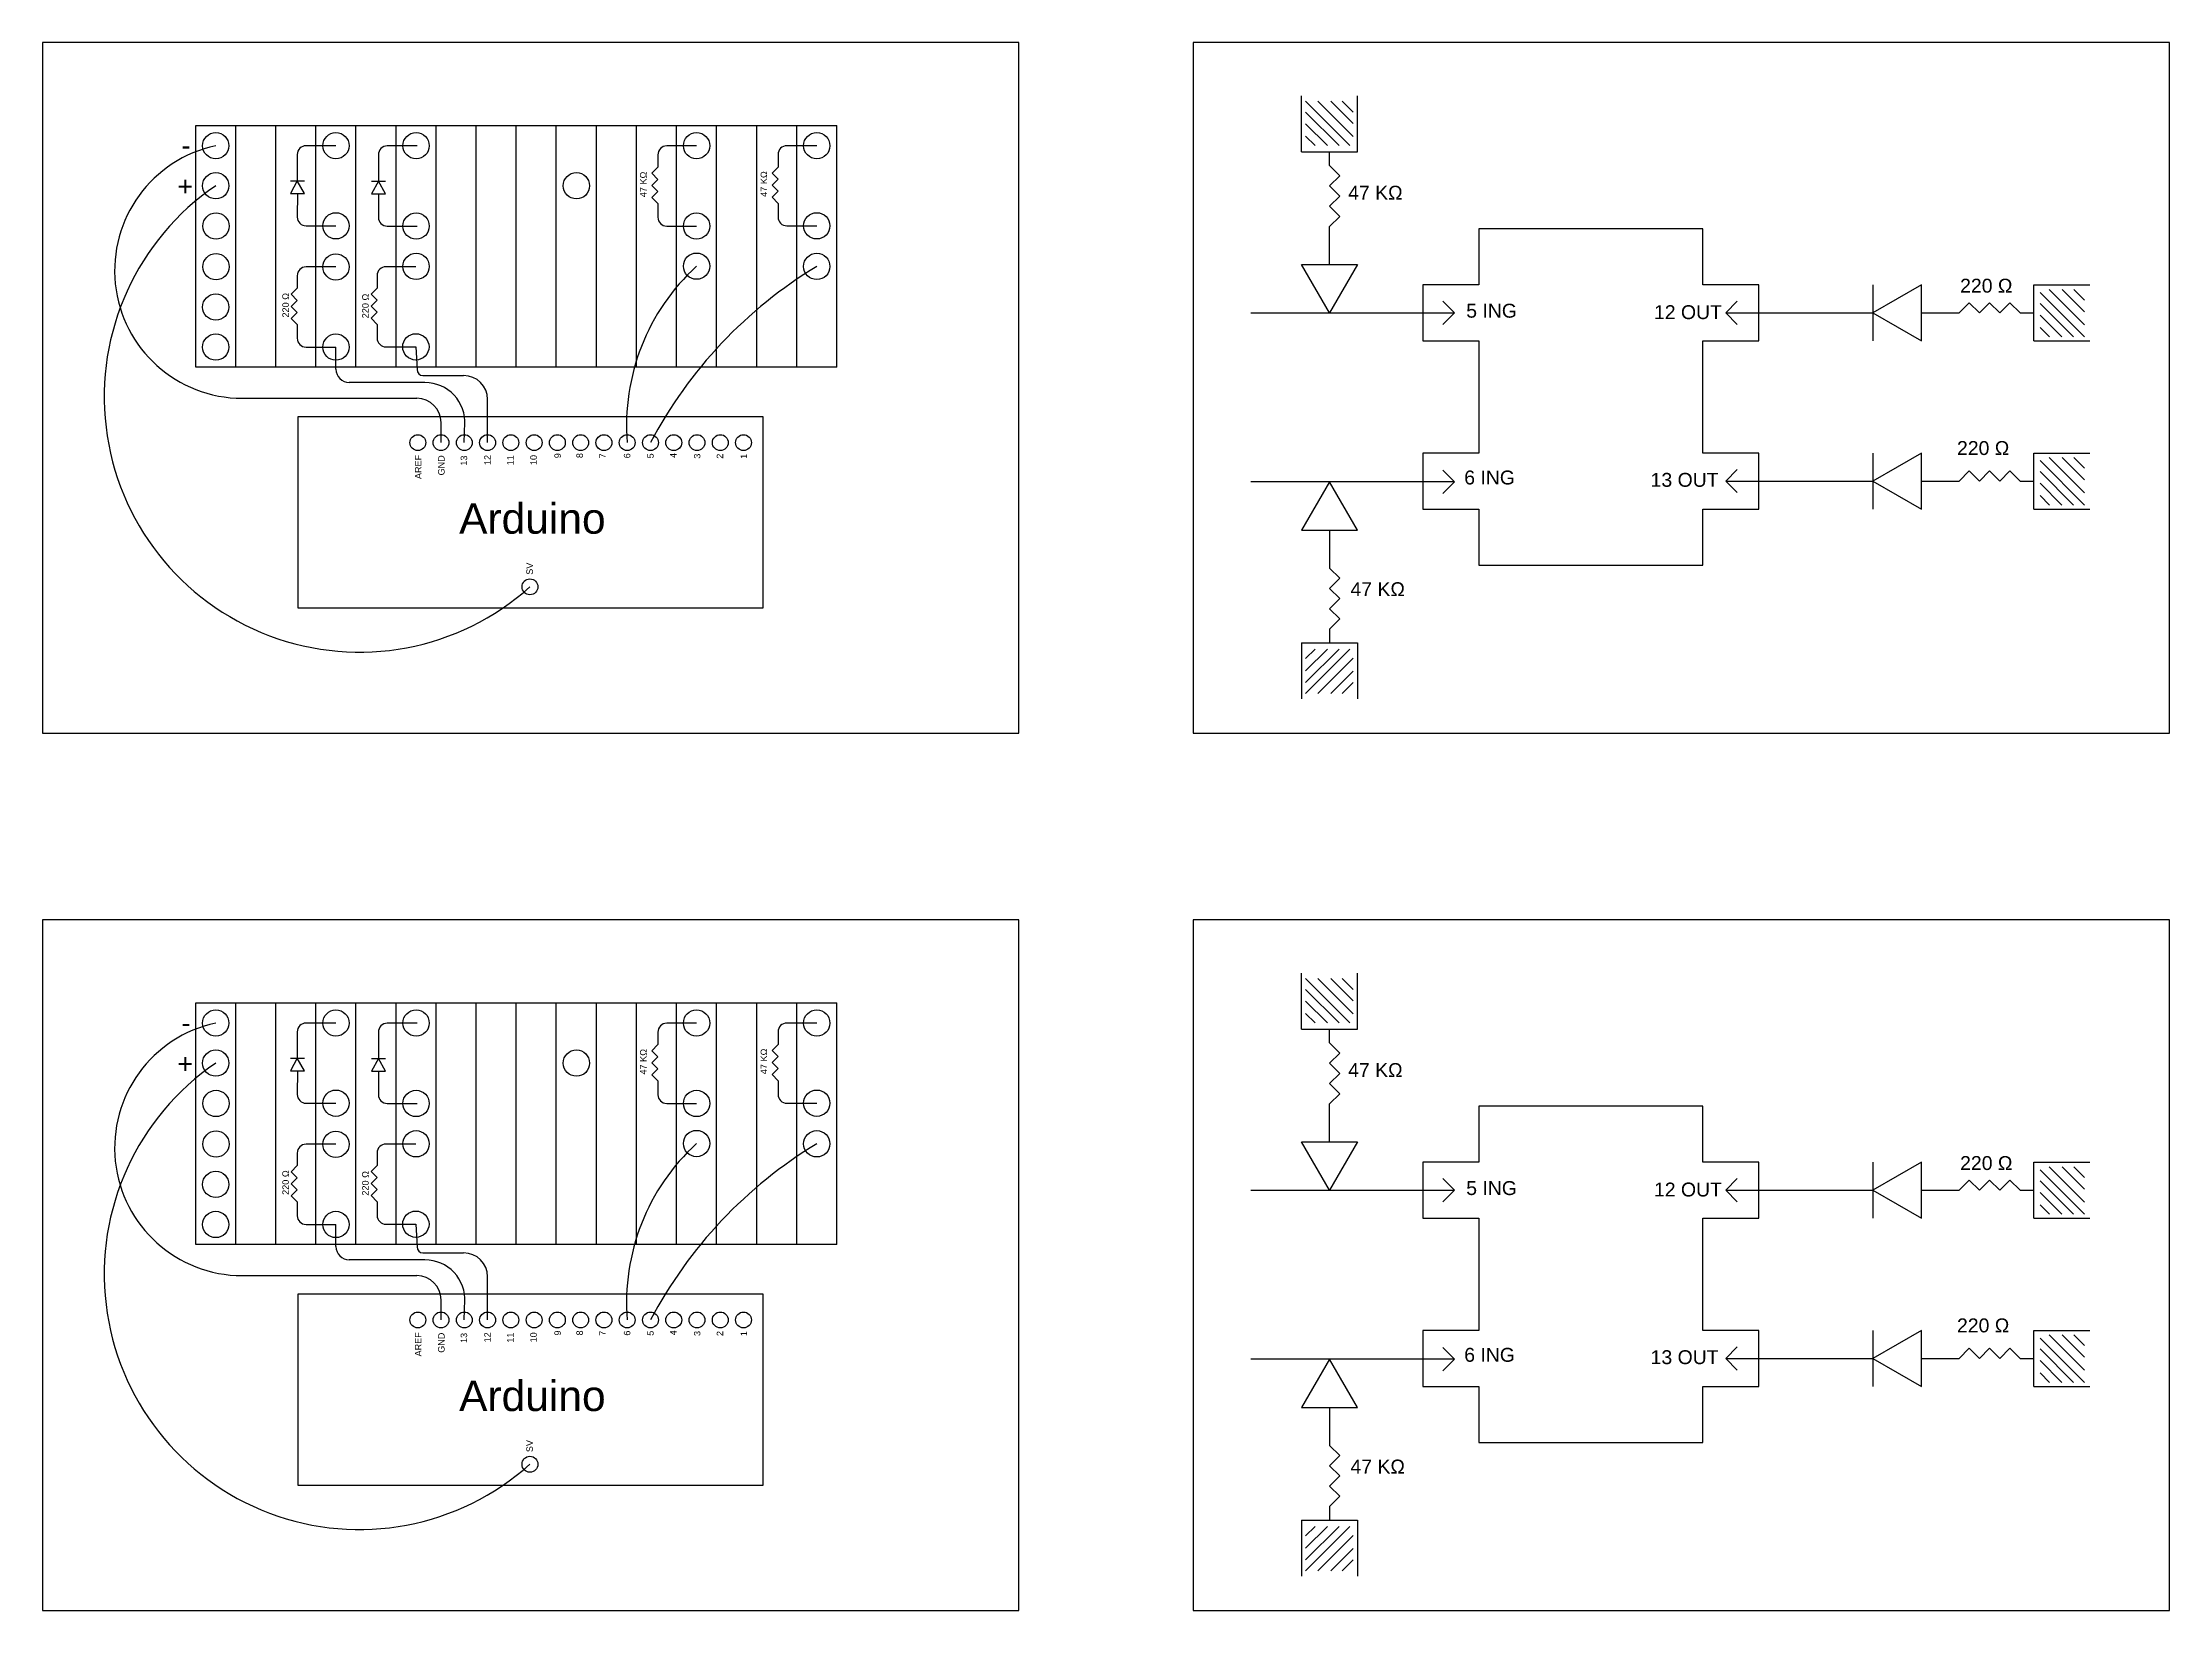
# Model space of a CAD drawing. Header units: millimetres. Extents: x 0 to 1697, y 0 to 477.
# Drawn here: x 1050 to 1697, y 0 to 477 of the extents above; entities that cross this region are included whole.
import ezdxf

# ---------------------------------------------------------------- set-up
doc = ezdxf.new("R2010")
doc.units = ezdxf.units.MM
for name, color, linetype in [('Collegamenti', 151, 'Continuous'), ('Foglio', 131, 'Continuous'), ('Nero per eposrtazione', 250, 'Continuous'), ('Quarto circuito', 20, 'Continuous'), ('Quinto quadrante', 30, 'Continuous')]:
    doc.layers.add(name, color=color, linetype=linetype)
doc.styles.get("Standard").update_dxf_attribs({"font": 'arial.ttf'})

msp = doc.modelspace()

# ---------------------------------------------------------------- linework, layer by layer
at = {"layer": 'Collegamenti'}
for p, q in [((1125.43, 167.94), (1129.71, 167.94)), ((1150.08, 167.86), (1154.37, 167.86)), ((1127.49, 139.09), (1127.49, 135.27)), ((1139.26, 141.76), (1130.16, 141.76)), ((1127.49, 135.27), (1125.65, 133.43)), ((1125.65, 133.43), (1127.49, 131.59)), ((1127.49, 131.59), (1125.65, 129.75)), ((1125.65, 129.75), (1127.49, 127.91)), ((1127.49, 127.91), (1125.65, 126.06)), ((1125.65, 126.06), (1127.49, 124.22)), ((1127.49, 124.22), (1127.49, 120.05)), ((1130.16, 117.38), (1139.26, 117.38)), ((1139.26, 110.67), (1139.26, 117.38)), ((1163.56, 117.46), (1163.92, 110.54)), ((1166.32, 106.61), (1143.32, 106.61)), ((1165.71, 108.74), (1178.1, 108.74)), ((1110.76, 101.83), (1163.85, 101.83)), ((1185.38, 88.34), (1185.38, 101.46)), ((1171.22, 88.34), (1171.22, 94.46)), ((1178.3, 88.34), (1178.48, 94.46))]:
    msp.add_line(p, q, dxfattribs=at)
for points in [[(1139.26, 178.64), (1130.16, 178.64, 0.414214), (1127.49, 175.97), (1127.49, 167.94)], [(1163.92, 178.56), (1154.82, 178.56, 0.414214), (1152.15, 175.89), (1152.15, 167.86)], [(1248.95, 178.56), (1239.86, 178.56, 0.414214), (1237.19, 175.89), (1237.19, 172.08), (1235.35, 170.23), (1237.19, 168.39), (1235.35, 166.55), (1237.19, 164.71), (1235.35, 162.87), (1237.19, 161.02), (1237.19, 156.85, 0.414214), (1239.86, 154.18), (1248.95, 154.18)], [(1285.52, 178.64), (1276.42, 178.64, 0.414214), (1273.75, 175.97), (1273.75, 172.15), (1271.91, 170.31), (1273.75, 168.47), (1271.91, 166.63), (1273.75, 164.79), (1271.91, 162.94), (1273.75, 161.1), (1273.75, 156.93, 0.414214), (1276.42, 154.26), (1285.52, 154.26)], [(1127.57, 164.09), (1127.49, 156.93, 0.414214), (1130.16, 154.26), (1139.26, 154.26)], [(1152.23, 164.01), (1152.15, 156.85, 0.414214), (1154.82, 154.18), (1163.92, 154.18)], [(1163.56, 141.84), (1154.46, 141.84, 0.414214), (1151.79, 139.16), (1151.79, 135.35), (1149.95, 133.51), (1151.79, 131.67), (1149.95, 129.83), (1151.79, 127.98), (1149.95, 126.14), (1151.79, 124.3), (1151.79, 120.13, 0.414214), (1154.46, 117.46), (1163.56, 117.46)]]:
    msp.add_lwpolyline(points, format="xyb", dxfattribs=at)
for points in [[(1129.71, 164.09), (1127.49, 167.94), (1125.43, 164.09)], [(1154.37, 164.01), (1152.15, 167.86), (1150.08, 164.01)]]:
    msp.add_lwpolyline(points, close=True, dxfattribs=at)
for centre, radius, start, end in [((1110.76, 140.66), 38.83, 101.99645, 270), ((1146.41, 102.27), 77.65, 124.26081, 311.88938), ((1130.16, 139.09), 2.67, 90, 180), ((1293.12, 93.65), 65.48, 132.41069, 184.65085), ((1356.76, 23.98), 137.78, 121.13383, 152.15448), ((1130.16, 120.05), 2.67, 180, 270), ((1143.32, 110.67), 4.06, 180, 270), ((1165.71, 110.54), 1.79, 180, 270), ((1166.32, 94.46), 12.16, 356.60871, 90), ((1178.1, 101.46), 7.28, 0, 90), ((1163.85, 94.46), 7.37, 0, 90)]:
    msp.add_arc(centre, radius, start, end, dxfattribs=at)
at = {"layer": 'Foglio'}
for points in [[(1050, 0), (1347, 0), (1347, 210), (1050, 210)], [(1400, 0), (1697, 0), (1697, 210), (1400, 210)]]:
    msp.add_lwpolyline(points, close=True, dxfattribs=at)
at = {"layer": 'Nero per eposrtazione'}
for p, q in [((1433, 443.58), (1433, 460.62)), ((1450.04, 443.58), (1450.04, 460.62)), ((1434.22, 458.94), (1447.71, 445.46)), ((1434.22, 455.61), (1444.38, 445.46)), ((1437.94, 458.94), (1448.65, 448.23)), ((1441.87, 458.94), (1448.65, 452.16)), ((1448.65, 455.67), (1445.39, 458.94)), ((1096.6, 378.09), (1096.6, 451.54)), ((1096.6, 451.54), (1291.61, 451.54)), ((1108.79, 378.09), (1108.79, 451.54)), ((1120.98, 378.09), (1120.98, 451.54)), ((1133.16, 378.09), (1133.16, 451.54)), ((1145.35, 378.09), (1145.35, 451.54)), ((1157.54, 378.09), (1157.54, 451.54)), ((1169.73, 378.09), (1169.73, 451.54)), ((1181.92, 378.09), (1181.92, 451.54)), ((1194.11, 378.09), (1194.11, 451.54)), ((1206.29, 378.09), (1206.29, 451.54)), ((1218.48, 378.09), (1218.48, 451.54)), ((1230.67, 378.09), (1230.67, 451.54)), ((1242.86, 378.09), (1242.86, 451.54)), ((1255.05, 378.09), (1255.05, 451.54)), ((1267.24, 378.09), (1267.24, 451.54)), ((1279.42, 378.09), (1279.42, 451.54)), ((1291.61, 378.09), (1291.61, 451.54)), ((1434.22, 452.1), (1440.87, 445.46)), ((1434.22, 448.34), (1437.1, 445.46)), ((1433, 443.58), (1450.04, 443.58)), ((1441.52, 439.37), (1441.52, 443.58)), ((1125.43, 434.74), (1129.71, 434.74)), ((1150.08, 434.66), (1154.37, 434.66)), ((1444.61, 436.28), (1441.52, 439.37)), ((1441.52, 433.19), (1444.61, 436.28)), ((1444.61, 430.1), (1441.52, 433.19)), ((1441.52, 427.01), (1444.61, 430.1)), ((1444.61, 423.92), (1441.52, 427.01)), ((1441.52, 420.83), (1444.61, 423.92)), ((1441.52, 409.34), (1441.52, 420.83)), ((1555.08, 420.14), (1486.92, 420.14)), ((1486.92, 420.14), (1486.92, 403.1)), ((1555.08, 403.1), (1555.08, 420.14)), ((1139.26, 408.56), (1130.16, 408.56)), ((1441.52, 394.58), (1433, 409.34)), ((1433, 409.34), (1450.04, 409.34)), ((1450.04, 409.34), (1441.52, 394.58)), ((1127.49, 402.08), (1125.65, 400.24)), ((1127.49, 405.89), (1127.49, 402.08)), ((1469.88, 403.1), (1469.88, 386.06)), ((1486.92, 403.1), (1469.88, 403.1)), ((1572.12, 403.1), (1555.08, 403.1)), ((1572.12, 386.06), (1572.12, 403.1)), ((1621.54, 403.1), (1606.78, 394.58)), ((1606.78, 403.1), (1606.78, 386.06)), ((1621.54, 386.06), (1621.54, 403.1)), ((1655.77, 386.06), (1655.77, 403.1)), ((1655.77, 403.1), (1672.81, 403.1)), ((1671.14, 391.01), (1660.42, 401.72)), ((1671.14, 394.94), (1664.36, 401.72)), ((1667.87, 401.72), (1671.14, 398.45)), ((1125.65, 400.24), (1127.49, 398.4)), ((1127.49, 398.4), (1125.65, 396.55)), ((1125.65, 396.55), (1127.49, 394.71)), ((1127.49, 394.71), (1125.65, 392.87)), ((1479.48, 394.58), (1475.95, 398.12)), ((1562, 394.58), (1565.54, 398.12)), ((1633.03, 394.58), (1636.12, 397.67)), ((1636.12, 397.67), (1639.21, 394.58)), ((1639.21, 394.58), (1642.3, 397.67)), ((1642.3, 397.67), (1645.39, 394.58)), ((1645.39, 394.58), (1648.48, 397.67)), ((1648.48, 397.67), (1651.57, 394.58)), ((1671.14, 387.29), (1657.65, 400.77)), ((1667.81, 387.29), (1657.65, 397.45)), ((1125.65, 392.87), (1127.49, 391.03)), ((1127.49, 391.03), (1127.49, 386.86)), ((1417.54, 394.58), (1479.48, 394.58)), ((1479.48, 394.58), (1475.95, 391.05)), ((1562, 394.58), (1606.78, 394.58)), ((1562, 394.58), (1565.54, 391.05)), ((1606.78, 394.58), (1621.54, 386.06)), ((1621.54, 394.58), (1633.03, 394.58)), ((1651.57, 394.58), (1655.77, 394.58)), ((1664.3, 387.29), (1657.65, 393.93)), ((1660.54, 387.29), (1657.65, 390.17)), ((1130.16, 384.19), (1139.26, 384.19)), ((1139.26, 377.48), (1139.26, 384.19)), ((1163.56, 384.26), (1163.92, 377.34)), ((1469.88, 386.06), (1486.92, 386.06)), ((1486.92, 386.06), (1486.92, 351.98)), ((1555.08, 351.98), (1555.08, 386.06)), ((1555.08, 386.06), (1572.12, 386.06)), ((1655.77, 386.06), (1672.81, 386.06)), ((1291.61, 378.09), (1096.6, 378.09)), ((1165.71, 375.55), (1178.1, 375.55)), ((1166.32, 373.42), (1143.32, 373.42)), ((1110.76, 368.63), (1163.85, 368.63)), ((1127.61, 362.97), (1127.61, 304.9)), ((1269.19, 362.97), (1127.61, 362.97)), ((1185.38, 355.14), (1185.38, 368.27)), ((1269.19, 304.9), (1269.19, 362.97)), ((1171.22, 355.14), (1171.22, 361.26)), ((1178.3, 355.14), (1178.48, 361.26)), ((1486.92, 351.98), (1469.88, 351.98)), ((1469.88, 351.98), (1469.88, 334.94)), ((1572.12, 351.98), (1555.08, 351.98)), ((1572.12, 334.94), (1572.12, 351.98)), ((1621.54, 351.98), (1606.78, 343.46)), ((1606.78, 351.98), (1606.78, 334.94)), ((1621.54, 334.94), (1621.54, 351.98)), ((1655.77, 334.94), (1655.77, 351.98)), ((1655.77, 351.98), (1672.81, 351.98)), ((1671.14, 336.17), (1657.65, 349.66)), ((1671.14, 339.89), (1660.42, 350.6)), ((1671.14, 343.82), (1664.36, 350.6)), ((1667.87, 350.6), (1671.14, 347.33)), ((1479.48, 343.25), (1417.54, 343.25)), ((1441.52, 343.25), (1433, 328.49)), ((1450.04, 328.49), (1441.52, 343.25)), ((1479.48, 343.25), (1475.95, 346.78)), ((1479.48, 343.25), (1475.95, 339.71)), ((1562, 343.46), (1565.54, 347)), ((1565.54, 347), (1562, 343.46)), ((1562, 343.46), (1606.78, 343.46)), ((1562, 343.46), (1565.54, 339.93)), ((1606.78, 343.46), (1621.54, 334.94)), ((1621.54, 343.46), (1633.03, 343.46)), ((1633.03, 343.46), (1636.12, 346.55)), ((1636.12, 346.55), (1639.21, 343.46)), ((1639.21, 343.46), (1642.3, 346.55)), ((1642.3, 346.55), (1645.39, 343.46)), ((1645.39, 343.46), (1648.48, 346.55)), ((1648.48, 346.55), (1651.57, 343.46)), ((1651.57, 343.46), (1655.77, 343.46)), ((1667.81, 336.17), (1657.65, 346.33)), ((1664.3, 336.17), (1657.65, 342.82)), ((1660.54, 336.17), (1657.65, 339.05)), ((1469.88, 334.94), (1486.92, 334.94)), ((1486.92, 334.94), (1486.92, 317.9)), ((1555.08, 317.9), (1555.08, 334.94)), ((1555.08, 334.94), (1572.12, 334.94)), ((1655.77, 334.94), (1672.81, 334.94)), ((1433, 328.49), (1450.04, 328.49)), ((1441.52, 328.49), (1441.52, 317)), ((1486.92, 317.9), (1555.08, 317.9)), ((1441.52, 317), (1444.61, 313.91)), ((1444.61, 313.91), (1441.52, 310.82)), ((1441.52, 310.82), (1444.61, 307.73)), ((1127.61, 304.9), (1269.19, 304.9)), ((1444.61, 307.73), (1441.52, 304.64)), ((1441.52, 304.64), (1444.61, 301.55)), ((1444.61, 301.55), (1441.52, 298.46)), ((1441.52, 298.46), (1441.52, 294.25)), ((1433, 294.25), (1450.04, 294.25)), ((1433, 294.25), (1433, 277.21)), ((1434.22, 289.49), (1437.1, 292.37)), ((1434.22, 285.72), (1440.87, 292.37)), ((1434.22, 282.21), (1444.38, 292.37)), ((1434.22, 278.88), (1447.71, 292.37)), ((1450.04, 294.25), (1450.04, 277.21)), ((1437.94, 278.88), (1448.65, 289.6)), ((1441.87, 278.88), (1448.65, 285.66)), ((1448.65, 282.15), (1445.39, 278.88))]:
    msp.add_line(p, q, dxfattribs=at)
for points in [[(1050, 266.81), (1347, 266.81), (1347, 476.81), (1050, 476.81)], [(1400, 266.81), (1697, 266.81), (1697, 476.81), (1400, 476.81)], [(1129.71, 430.9), (1127.49, 434.74), (1125.43, 430.9)], [(1154.37, 430.82), (1152.15, 434.66), (1150.08, 430.82)]]:
    msp.add_lwpolyline(points, close=True, dxfattribs=at)
for points in [[(1139.26, 445.44), (1130.16, 445.44, 0.414214), (1127.49, 442.77), (1127.49, 434.74)], [(1163.92, 445.36), (1154.82, 445.36, 0.414214), (1152.15, 442.69), (1152.15, 434.66)], [(1248.95, 445.36), (1239.86, 445.36, 0.414214), (1237.19, 442.69), (1237.19, 438.88), (1235.35, 437.04), (1237.19, 435.2), (1235.35, 433.35), (1237.19, 431.51), (1235.35, 429.67), (1237.19, 427.83), (1237.19, 423.66, 0.414214), (1239.86, 420.99), (1248.95, 420.99)], [(1285.52, 445.44), (1276.42, 445.44, 0.414214), (1273.75, 442.77), (1273.75, 438.96), (1271.91, 437.12), (1273.75, 435.28), (1271.91, 433.43), (1273.75, 431.59), (1271.91, 429.75), (1273.75, 427.91), (1273.75, 423.74, 0.414214), (1276.42, 421.07), (1285.52, 421.07)], [(1127.57, 430.9), (1127.49, 423.74, 0.414214), (1130.16, 421.07), (1139.26, 421.07)], [(1152.23, 430.82), (1152.15, 423.66, 0.414214), (1154.82, 420.99), (1163.92, 420.99)], [(1163.56, 408.64), (1154.46, 408.64, 0.414214), (1151.79, 405.97), (1151.79, 402.16), (1149.95, 400.32), (1151.79, 398.47), (1149.95, 396.63), (1151.79, 394.79), (1149.95, 392.95), (1151.79, 391.11), (1151.79, 386.94, 0.414214), (1154.46, 384.26), (1163.56, 384.26)]]:
    msp.add_lwpolyline(points, format="xyb", dxfattribs=at)
for centre, radius in [((1102.69, 445.44), 4), ((1139.26, 445.44), 4), ((1163.64, 445.44), 4), ((1248.95, 445.44), 4), ((1285.52, 445.44), 4), ((1102.69, 433.25), 4), ((1212.39, 433.25), 4), ((1102.77, 420.99), 4), ((1139.26, 421.07), 4), ((1163.64, 420.99), 4), ((1248.95, 420.99), 4), ((1285.52, 421.07), 4), ((1102.77, 408.64), 4), ((1139.26, 408.56), 4), ((1163.64, 408.72), 4), ((1248.95, 408.8), 4), ((1285.52, 408.72), 4), ((1102.69, 396.37), 4), ((1163.56, 384.26), 4), ((1102.69, 384.19), 4), ((1139.26, 384.19), 4), ((1164.15, 355.14), 2.41), ((1171.22, 355.14), 2.41), ((1178.3, 355.14), 2.41), ((1185.38, 355.14), 2.41), ((1192.46, 355.14), 2.41), ((1199.53, 355.14), 2.41), ((1206.61, 355.14), 2.41), ((1213.69, 355.14), 2.41), ((1220.77, 355.14), 2.41), ((1227.85, 355.14), 2.41), ((1234.93, 355.14), 2.41), ((1242.01, 355.14), 2.41), ((1249.09, 355.14), 2.41), ((1256.17, 355.14), 2.41), ((1263.25, 355.14), 2.41), ((1198.26, 311.27), 2.41)]:
    msp.add_circle(centre, radius, dxfattribs=at)
for centre, radius, start, end in [((1110.76, 407.46), 38.83, 101.99645, 270), ((1146.41, 369.08), 77.65, 124.26081, 311.88938), ((1130.16, 405.89), 2.67, 90, 180), ((1293.12, 360.45), 65.48, 132.41069, 184.65085), ((1356.76, 290.79), 137.78, 121.13383, 152.15448), ((1130.16, 386.86), 2.67, 180, 270), ((1143.32, 377.48), 4.06, 180, 270), ((1165.71, 377.34), 1.79, 180, 270), ((1178.1, 368.27), 7.28, 0, 90), ((1166.32, 361.26), 12.16, 356.60871, 90), ((1163.85, 361.26), 7.37, 0, 90)]:
    msp.add_arc(centre, radius, start, end, dxfattribs=at)
at = {"layer": 'Quarto circuito'}
for p, q in [((1096.6, 184.73), (1291.61, 184.73)), ((1096.6, 111.29), (1096.6, 184.73)), ((1108.79, 111.29), (1108.79, 184.73)), ((1120.98, 111.29), (1120.98, 184.73)), ((1133.16, 111.29), (1133.16, 184.73)), ((1145.35, 111.29), (1145.35, 184.73)), ((1157.54, 111.29), (1157.54, 184.73)), ((1169.73, 111.29), (1169.73, 184.73)), ((1181.92, 111.29), (1181.92, 184.73)), ((1194.11, 111.29), (1194.11, 184.73)), ((1206.29, 111.29), (1206.29, 184.73)), ((1218.48, 111.29), (1218.48, 184.73)), ((1230.67, 111.29), (1230.67, 184.73)), ((1242.86, 111.29), (1242.86, 184.73)), ((1255.05, 111.29), (1255.05, 184.73)), ((1267.24, 111.29), (1267.24, 184.73)), ((1279.42, 111.29), (1279.42, 184.73)), ((1291.61, 111.29), (1291.61, 184.73)), ((1291.61, 111.29), (1096.6, 111.29)), ((1127.61, 96.17), (1127.61, 38.09)), ((1269.19, 96.17), (1127.61, 96.17)), ((1269.19, 38.09), (1269.19, 96.17)), ((1127.61, 38.09), (1269.19, 38.09))]:
    msp.add_line(p, q, dxfattribs=at)
for centre, radius in [((1102.69, 178.64), 4), ((1139.26, 178.64), 4), ((1163.64, 178.64), 4), ((1248.95, 178.64), 4), ((1285.52, 178.64), 4), ((1102.69, 166.45), 4), ((1212.39, 166.45), 4), ((1102.77, 154.18), 4), ((1139.26, 154.26), 4), ((1163.64, 154.18), 4), ((1248.95, 154.18), 4), ((1285.52, 154.26), 4), ((1102.77, 141.84), 4), ((1139.26, 141.76), 4), ((1163.64, 141.91), 4), ((1248.95, 141.99), 4), ((1285.52, 141.91), 4), ((1102.69, 129.57), 4), ((1102.69, 117.38), 4), ((1139.26, 117.38), 4), ((1163.56, 117.46), 4), ((1164.15, 88.34), 2.41), ((1171.22, 88.34), 2.41), ((1178.3, 88.34), 2.41), ((1185.38, 88.34), 2.41), ((1192.46, 88.34), 2.41), ((1199.53, 88.34), 2.41), ((1206.61, 88.34), 2.41), ((1213.69, 88.34), 2.41), ((1220.77, 88.34), 2.41), ((1227.85, 88.34), 2.41), ((1234.93, 88.34), 2.41), ((1242.01, 88.34), 2.41), ((1249.09, 88.34), 2.41), ((1256.17, 88.34), 2.41), ((1263.25, 88.34), 2.41), ((1198.26, 44.46), 2.41)]:
    msp.add_circle(centre, radius, dxfattribs=at)
at = {"layer": 'Quinto quadrante'}
for p, q in [((1433, 176.77), (1433, 193.81)), ((1434.22, 192.14), (1447.71, 178.65)), ((1434.22, 188.81), (1444.38, 178.65)), ((1437.94, 192.14), (1448.65, 181.42)), ((1441.87, 192.14), (1448.65, 185.36)), ((1448.65, 188.87), (1445.39, 192.14)), ((1450.04, 176.77), (1450.04, 193.81)), ((1434.22, 185.3), (1440.87, 178.65)), ((1434.22, 181.53), (1437.1, 178.65)), ((1433, 176.77), (1450.04, 176.77)), ((1441.52, 172.57), (1441.52, 176.77)), ((1444.61, 169.48), (1441.52, 172.57)), ((1441.52, 166.39), (1444.61, 169.48)), ((1444.61, 163.3), (1441.52, 166.39)), ((1441.52, 160.21), (1444.61, 163.3)), ((1444.61, 157.12), (1441.52, 160.21)), ((1441.52, 154.02), (1444.61, 157.12)), ((1441.52, 142.53), (1441.52, 154.02)), ((1555.08, 153.34), (1486.92, 153.34)), ((1486.92, 153.34), (1486.92, 136.3)), ((1555.08, 136.3), (1555.08, 153.34)), ((1441.52, 127.78), (1433, 142.53)), ((1433, 142.53), (1450.04, 142.53)), ((1450.04, 142.53), (1441.52, 127.78)), ((1469.88, 136.3), (1469.88, 119.26)), ((1486.92, 136.3), (1469.88, 136.3)), ((1572.12, 136.3), (1555.08, 136.3)), ((1572.12, 119.26), (1572.12, 136.3)), ((1621.54, 136.3), (1606.78, 127.78)), ((1606.78, 136.3), (1606.78, 119.26)), ((1621.54, 119.26), (1621.54, 136.3)), ((1655.77, 119.26), (1655.77, 136.3)), ((1655.77, 136.3), (1672.81, 136.3)), ((1479.48, 127.78), (1475.95, 131.31)), ((1562, 127.78), (1565.54, 131.31)), ((1633.03, 127.78), (1636.12, 130.87)), ((1636.12, 130.87), (1639.21, 127.78)), ((1639.21, 127.78), (1642.3, 130.87)), ((1642.3, 130.87), (1645.39, 127.78)), ((1645.39, 127.78), (1648.48, 130.87)), ((1648.48, 130.87), (1651.57, 127.78)), ((1671.14, 120.48), (1657.65, 133.97)), ((1667.81, 120.48), (1657.65, 130.64)), ((1671.14, 124.2), (1660.42, 134.92)), ((1671.14, 128.14), (1664.36, 134.92)), ((1667.87, 134.92), (1671.14, 131.65)), ((1417.54, 127.78), (1479.48, 127.78)), ((1479.48, 127.78), (1475.95, 124.24)), ((1562, 127.78), (1606.78, 127.78)), ((1562, 127.78), (1565.54, 124.24)), ((1606.78, 127.78), (1621.54, 119.26)), ((1621.54, 127.78), (1633.03, 127.78)), ((1651.57, 127.78), (1655.77, 127.78)), ((1664.3, 120.48), (1657.65, 127.13)), ((1660.54, 120.48), (1657.65, 123.37)), ((1469.88, 119.26), (1486.92, 119.26)), ((1486.92, 119.26), (1486.92, 85.18)), ((1555.08, 85.18), (1555.08, 119.26)), ((1555.08, 119.26), (1572.12, 119.26)), ((1655.77, 119.26), (1672.81, 119.26)), ((1486.92, 85.18), (1469.88, 85.18)), ((1469.88, 85.18), (1469.88, 68.14)), ((1572.12, 85.18), (1555.08, 85.18)), ((1572.12, 68.14), (1572.12, 85.18)), ((1621.54, 85.18), (1606.78, 76.66)), ((1606.78, 85.18), (1606.78, 68.14)), ((1621.54, 68.14), (1621.54, 85.18)), ((1655.77, 68.14), (1655.77, 85.18)), ((1655.77, 85.18), (1672.81, 85.18)), ((1479.48, 76.44), (1475.95, 79.97)), ((1562, 76.66), (1565.54, 80.19)), ((1565.54, 80.19), (1562, 76.66)), ((1633.03, 76.66), (1636.12, 79.75)), ((1636.12, 79.75), (1639.21, 76.66)), ((1639.21, 76.66), (1642.3, 79.75)), ((1642.3, 79.75), (1645.39, 76.66)), ((1645.39, 76.66), (1648.48, 79.75)), ((1648.48, 79.75), (1651.57, 76.66)), ((1671.14, 69.37), (1657.65, 82.85)), ((1667.81, 69.37), (1657.65, 79.52)), ((1671.14, 73.08), (1660.42, 83.8)), ((1671.14, 77.02), (1664.36, 83.8)), ((1667.87, 83.8), (1671.14, 80.53)), ((1479.48, 76.44), (1417.54, 76.44)), ((1441.52, 76.44), (1433, 61.68)), ((1450.04, 61.68), (1441.52, 76.44)), ((1479.48, 76.44), (1475.95, 72.9)), ((1562, 76.66), (1606.78, 76.66)), ((1562, 76.66), (1565.54, 73.12)), ((1606.78, 76.66), (1621.54, 68.14)), ((1621.54, 76.66), (1633.03, 76.66)), ((1651.57, 76.66), (1655.77, 76.66)), ((1664.3, 69.37), (1657.65, 76.01)), ((1660.54, 69.37), (1657.65, 72.25)), ((1469.88, 68.14), (1486.92, 68.14)), ((1486.92, 68.14), (1486.92, 51.1)), ((1555.08, 51.1), (1555.08, 68.14)), ((1555.08, 68.14), (1572.12, 68.14)), ((1655.77, 68.14), (1672.81, 68.14)), ((1433, 61.68), (1450.04, 61.68)), ((1441.52, 61.68), (1441.52, 50.19)), ((1441.52, 50.19), (1444.61, 47.1)), ((1444.61, 47.1), (1441.52, 44.01)), ((1486.92, 51.1), (1555.08, 51.1)), ((1441.52, 44.01), (1444.61, 40.92)), ((1444.61, 40.92), (1441.52, 37.83)), ((1441.52, 37.83), (1444.61, 34.74)), ((1444.61, 34.74), (1441.52, 31.65)), ((1433, 27.45), (1450.04, 27.45)), ((1433, 27.45), (1433, 10.41)), ((1441.52, 31.65), (1441.52, 27.45)), ((1450.04, 27.45), (1450.04, 10.41)), ((1434.22, 22.68), (1437.1, 25.56)), ((1434.22, 18.92), (1440.87, 25.56)), ((1434.22, 15.41), (1444.38, 25.56)), ((1434.22, 12.08), (1447.71, 25.56)), ((1437.94, 12.08), (1448.65, 22.79)), ((1441.87, 12.08), (1448.65, 18.86)), ((1448.65, 15.35), (1445.39, 12.08))]:
    msp.add_line(p, q, dxfattribs=at)

# ---------------------------------------------------------------- texts
at = {"layer": 'Collegamenti'}
for s, p in [('-', (1092.25, 175.77)), ('+', (1091, 163.34))]:
    msp.add_text(s, height=5.91, dxfattribs=at).set_placement(p)
for s, p in [('47 KΩ', (1233.74, 162.95)), ('47 KΩ', (1270.42, 163.07)), ('220 Ω', (1124.94, 126.37)), ('220 Ω', (1149.2, 126.14))]:
    msp.add_text(s, height=1.988, rotation=90, dxfattribs=at).set_placement(p)
at = {"layer": 'Nero per eposrtazione'}
for s, height, p in [('-', 5.91, (1092.25, 442.58)), ('+', 5.91, (1091, 430.15)), ('47 KΩ', 4.228, (1447.16, 429.03)), ('220 Ω', 4.228, (1633.32, 400.75)), ('5 ING', 4.228, (1483.08, 393.14)), ('12 OUT', 4.228, (1540.19, 392.7)), ('220 Ω', 4.228, (1632.37, 351.38)), ('6 ING', 4.228, (1482.47, 342.42)), ('13 OUT', 4.228, (1539.17, 341.71)), ('Arduino', 9.258, (1176.72, 327.45)), ('47 KΩ', 4.228, (1447.86, 308.45))]:
    msp.add_text(s, height=height, dxfattribs=at).set_placement(p)
for s, height, p in [('47 KΩ', 1.988, (1233.74, 429.76)), ('47 KΩ', 1.988, (1270.42, 429.88)), ('220 Ω', 1.988, (1124.94, 393.17)), ('220 Ω', 1.988, (1149.2, 392.95)), ('AREF', 1.974, (1165.26, 344.06)), ('GND', 1.974, (1172.3, 345.17)), ('13', 1.974, (1179.16, 348.14)), ('12', 1.974, (1186.32, 348.32)), ('11', 1.974, (1193.3, 348.23)), ('10', 1.974, (1200.34, 348.32)), ('9', 1.97, (1207.68, 350.4)), ('8', 1.97, (1214.36, 350.43)), ('7', 1.97, (1221.34, 350.34)), ('6', 1.97, (1228.8, 350.37)), ('5', 1.97, (1235.9, 350.34)), ('4', 1.97, (1242.88, 350.47)), ('3', 1.97, (1250.12, 350.27)), ('2', 1.97, (1257.05, 350.24)), ('1', 1.97, (1264.33, 350.22)), ('SV', 1.974, (1199.15, 314.96))]:
    msp.add_text(s, height=height, rotation=90, dxfattribs=at).set_placement(p)
at = {"layer": 'Quarto circuito'}
for s, height, p in [('AREF', 1.974, (1165.26, 77.25)), ('GND', 1.974, (1172.3, 78.36)), ('13', 1.974, (1179.16, 81.34)), ('12', 1.974, (1186.32, 81.51)), ('11', 1.974, (1193.3, 81.42)), ('10', 1.974, (1200.34, 81.51)), ('9', 1.97, (1207.68, 83.6)), ('8', 1.97, (1214.36, 83.63)), ('7', 1.97, (1221.34, 83.53)), ('6', 1.97, (1228.8, 83.56)), ('5', 1.97, (1235.9, 83.53)), ('4', 1.97, (1242.88, 83.66)), ('3', 1.97, (1250.12, 83.47)), ('2', 1.97, (1257.05, 83.44)), ('1', 1.97, (1264.33, 83.42)), ('SV', 1.974, (1199.15, 48.15))]:
    msp.add_text(s, height=height, rotation=90, dxfattribs=at).set_placement(p)
msp.add_text('Arduino', height=9.258, dxfattribs=at).set_placement((1176.72, 60.64))
at = {"layer": 'Quinto quadrante'}
for s, p in [('47 KΩ', (1447.16, 162.22)), ('220 Ω', (1633.32, 133.94)), ('5 ING', (1483.08, 126.33)), ('12 OUT', (1540.19, 125.89)), ('220 Ω', (1632.37, 84.57)), ('6 ING', (1482.47, 75.62)), ('13 OUT', (1539.17, 74.91)), ('47 KΩ', (1447.86, 41.64))]:
    msp.add_text(s, height=4.228, dxfattribs=at).set_placement(p)

doc.saveas('drawing.dxf')
